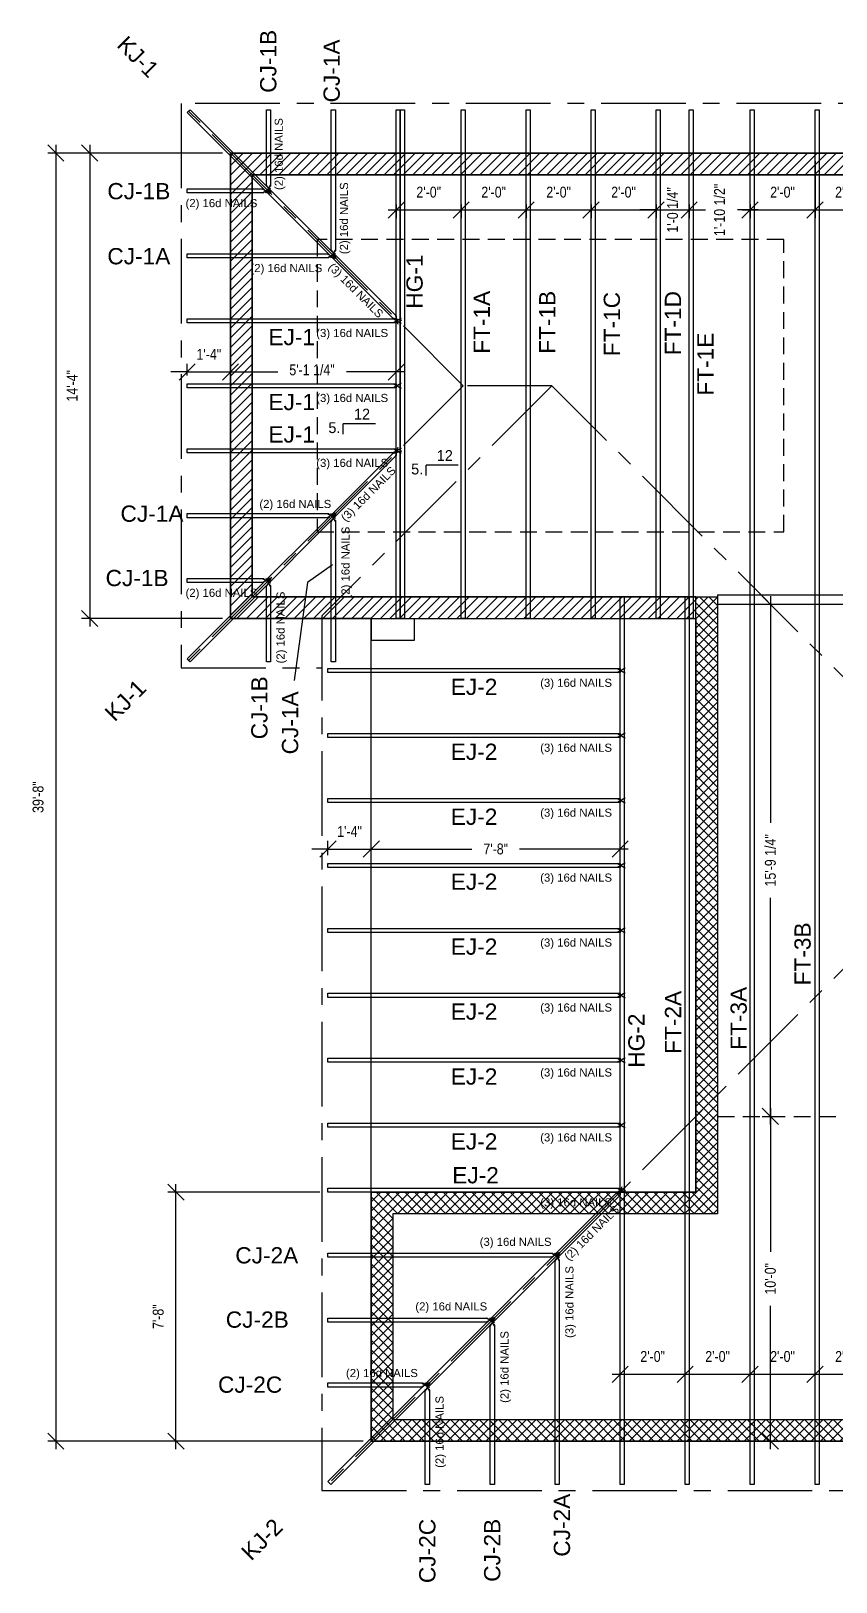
# Model space of a CAD drawing. Header units: inches. Extents: x -1321 to 2514, y -588 to 989.
# Drawn here: x 787 to 1085, y 415 to 989 of the extents above; entities that cross this region are included whole.
import ezdxf
from ezdxf.enums import TextEntityAlignment as Align

# ---------------------------------------------------------------- set-up
doc = ezdxf.new("R2010")
doc.units = ezdxf.units.IN
doc.header["$LTSCALE"] = 25
doc.header["$MEASUREMENT"] = 0
doc.linetypes.add('CENTER', pattern=[2, 1.25, -0.25, 0.25, -0.25])
doc.linetypes.add('HIDDEN', pattern=[0.375, 0.25, -0.125])
for name, color, linetype in [('1WDOOR', 3, 'Continuous'), ('1WEXTERIOR', 150, 'Continuous'), ('1WINTERIOR', 4, 'Continuous'), ('R_connectors', 150, 'Continuous'), ('R_connectors_text', 150, 'Continuous'), ('RDIM', 2, 'Continuous'), ('RMARK', 80, 'Continuous'), ('ROOF', 7, 'CENTER'), ('RTRUSS', 30, 'Continuous')]:
    doc.layers.add(name, color=color, linetype=linetype)
doc.styles.add('Dim', font='ARIALN.TTF')
doc.styles.add('Plane', font='arial.ttf')
doc.dimstyles.new('Clearspan', dxfattribs={"dimscale": 48, "dimtxt": 0.083333, "dimasz": 0.125, "dimexe": 0.0625, "dimexo": 0.0625, "dimgap": 0.09375, "dimtad": 1, "dimtoh": 1, "dimdec": 4, "dimzin": 3, "dimdsep": 46, "dimlunit": 4, "dimtxsty": 'Dim', "dimblk": 'OBLIQUE', "dimcen": 0.09375, "dimdle": 0.0625, "dimazin": 0, "dimtfac": 1, "dimtdec": 4, "dimtix": 1, "dimtmove": 2, "dimatfit": 3, "dimfxl": 1, "dimfrac": 2, "dimtolj": 1, "dimtzin": 3, "dimarcsym": 0})

# ---------------------------------------------------------------- blocks, each defined once
blk = doc.blocks.new('_OBLIQUE')
at = {"color": 0, "linetype": 'ByBlock'}
blk.add_line((-0.5, -0.5), (0.5, 0.5), dxfattribs=at)
blk = doc.blocks.new('*D214')
at = {"layer": 'RDIM', "color": 0, "lineweight": -2, "transparency": 16777216}
for p, q in [((808.99, 946.44), (808.99, 768.44)), ((858.01, 943.44), (805.99, 943.44)), ((858.01, 771.44), (805.99, 771.44))]:
    blk.add_line(p, q, dxfattribs=at)
at = {"layer": 'RDIM', "color": 0, "lineweight": -2, "transparency": 16777216, "xscale": 6, "yscale": 6, "zscale": 6}
for p, rotation in [((808.99, 943.44), 90), ((808.99, 771.44), 270)]:
    blk.add_blockref('_OBLIQUE', p, dxfattribs=dict(at, rotation=rotation))
at = {"layer": 'RDIM', "color": 0, "transparency": 16777216, "insert": (802.48, 857.44), "char_height": 4, "attachment_point": 5, "rotation": 90, "style": 'Dim'}
blk.add_mtext('\\A1;14\'-4"', dxfattribs=at)
blk = doc.blocks.new('hanger16dNAILS')
at = {"color": 0, "const_width": 0.5}
for points in [[(1.12, -0.75), (-1.91, 1)], [(1.12, 0.75), (-1.91, -1)]]:
    blk.add_lwpolyline(points, dxfattribs=at)
blk = doc.blocks.new('PitchIndicator')
at = {"color": 0, "const_width": 0.5}
for points in [[(0, 0), (0, 4)], [(0, 4), (12, 4)]]:
    blk.add_lwpolyline(points, dxfattribs=at)
at = {"color": 0}
blk.add_text('12', height=4, dxfattribs=at).set_placement((4, 5.5))
blk.add_attdef('PITCH', text='', height=4, dxfattribs=at).set_placement((-1, 0.5), align=Align.RIGHT)
blk = doc.blocks.new('*D242')
at = {"layer": 'RDIM', "color": 0, "lineweight": -2, "transparency": 16777216}
for p, q in [((840.87, 464.44), (840.87, 562.44)), ((894.01, 559.44), (837.87, 559.44)), ((910.01, 467.44), (837.87, 467.44))]:
    blk.add_line(p, q, dxfattribs=at)
at = {"layer": 'RDIM', "color": 0, "lineweight": -2, "transparency": 16777216, "xscale": 6, "yscale": 6, "zscale": 6}
for p, rotation in [((840.87, 559.44), 90), ((840.87, 467.44), 270)]:
    blk.add_blockref('_OBLIQUE', p, dxfattribs=dict(at, rotation=rotation))
at = {"layer": 'RDIM', "color": 0, "transparency": 16777216, "insert": (834.32, 513.44), "char_height": 4, "attachment_point": 5, "rotation": 90, "style": 'Dim'}
blk.add_mtext('\\A1;7\'-8"', dxfattribs=at)
blk = doc.blocks.new('*D243')
at = {"layer": 'RDIM', "color": 0, "lineweight": -2, "transparency": 16777216}
for p, q in [((796.46, 946.44), (796.46, 464.44)), ((858.01, 943.44), (793.46, 943.44)), ((910.01, 467.44), (793.46, 467.44))]:
    blk.add_line(p, q, dxfattribs=at)
at = {"layer": 'RDIM', "color": 0, "lineweight": -2, "transparency": 16777216, "xscale": 6, "yscale": 6, "zscale": 6}
for p, rotation in [((796.46, 943.44), 90), ((796.46, 467.44), 270)]:
    blk.add_blockref('_OBLIQUE', p, dxfattribs=dict(at, rotation=rotation))
at = {"layer": 'RDIM', "color": 0, "transparency": 16777216, "insert": (789.92, 705.44), "char_height": 4, "attachment_point": 5, "rotation": 90, "style": 'Dim'}
blk.add_mtext('\\A1;39\'-8"', dxfattribs=at)
blk = doc.blocks.new('*D244')
at = {"layer": 'RDIM', "color": 0, "lineweight": -2, "transparency": 16777216}
for p, q in [((1060.52, 590.44), (1060.52, 537.43)), ((1057.51, 587.44), (1063.52, 587.44)), ((1060.52, 464.44), (1060.52, 517.46)), ((1057.51, 467.44), (1063.52, 467.44))]:
    blk.add_line(p, q, dxfattribs=at)
at = {"layer": 'RDIM', "color": 0, "lineweight": -2, "transparency": 16777216, "xscale": 6, "yscale": 6, "zscale": 6}
for p, rotation in [((1060.52, 587.44), 90), ((1060.52, 467.44), 270)]:
    blk.add_blockref('_OBLIQUE', p, dxfattribs=dict(at, rotation=rotation))
at = {"layer": 'RDIM', "color": 0, "transparency": 16777216, "insert": (1060.52, 527.44), "char_height": 4, "attachment_point": 5, "rotation": 90, "style": 'Dim'}
blk.add_mtext('\\A1;10\'-0"', dxfattribs=at)
blk = doc.blocks.new('*D245')
at = {"layer": 'RDIM', "color": 0, "lineweight": -2, "transparency": 16777216}
for p, q in [((1060.52, 779.69), (1060.52, 695.88)), ((1057.51, 776.69), (1063.52, 776.69)), ((1060.52, 584.44), (1060.52, 668.26)), ((1057.51, 587.44), (1063.52, 587.44))]:
    blk.add_line(p, q, dxfattribs=at)
at = {"layer": 'RDIM', "color": 0, "lineweight": -2, "transparency": 16777216, "xscale": 6, "yscale": 6, "zscale": 6}
for p, rotation in [((1060.52, 776.69), 90), ((1060.52, 587.44), 270)]:
    blk.add_blockref('_OBLIQUE', p, dxfattribs=dict(at, rotation=rotation))
at = {"layer": 'RDIM', "color": 0, "transparency": 16777216, "insert": (1060.52, 682.07), "char_height": 4, "attachment_point": 5, "rotation": 90, "style": 'Dim'}
blk.add_mtext('\\A1;15\'-9 1/4"', dxfattribs=at)
blk = doc.blocks.new('*D283')
at = {"layer": 'RDIM', "color": 0, "lineweight": -2, "transparency": 16777216}
for p, q in [((897.01, 683.94), (897.01, 689.25)), ((913.01, 683.94), (913.01, 689.25)), ((897.01, 686.25), (891.01, 686.25)), ((897.01, 686.25), (913.01, 686.25)), ((913.01, 686.25), (919.01, 686.25))]:
    blk.add_line(p, q, dxfattribs=at)
at = {"layer": 'RDIM', "color": 0, "lineweight": -2, "transparency": 16777216, "xscale": 6, "yscale": 6, "zscale": 6}
blk.add_blockref('_OBLIQUE', (897.01, 686.25), dxfattribs=at)
at = {"layer": 'RDIM', "color": 0, "lineweight": -2, "transparency": 16777216, "xscale": 6, "yscale": 6, "zscale": 6, "rotation": 180}
blk.add_blockref('_OBLIQUE', (913.01, 686.25), dxfattribs=at)
at = {"layer": 'RDIM', "color": 0, "transparency": 16777216, "insert": (905.01, 692.76), "char_height": 4, "attachment_point": 5, "style": 'Dim'}
blk.add_mtext('\\A1;1\'-4"', dxfattribs=at)
blk = doc.blocks.new('*D284')
at = {"layer": 'RDIM', "color": 0, "lineweight": -2, "transparency": 16777216}
for p, q in [((913.01, 683.94), (913.01, 689.25)), ((1005.01, 683.94), (1005.01, 689.25)), ((910.01, 686.25), (950.16, 686.25)), ((1008.01, 686.25), (967.86, 686.25))]:
    blk.add_line(p, q, dxfattribs=at)
at = {"layer": 'RDIM', "color": 0, "lineweight": -2, "transparency": 16777216, "xscale": 6, "yscale": 6, "zscale": 6, "rotation": 180}
blk.add_blockref('_OBLIQUE', (913.01, 686.25), dxfattribs=at)
at = {"layer": 'RDIM', "color": 0, "lineweight": -2, "transparency": 16777216, "xscale": 6, "yscale": 6, "zscale": 6}
blk.add_blockref('_OBLIQUE', (1005.01, 686.25), dxfattribs=at)
at = {"layer": 'RDIM', "color": 0, "transparency": 16777216, "insert": (959.01, 686.25), "char_height": 4, "attachment_point": 5, "style": 'Dim'}
blk.add_mtext('\\A1;7\'-8"', dxfattribs=at)
blk = doc.blocks.new('*D285')
at = {"layer": 'RDIM', "color": 0, "lineweight": -2, "transparency": 16777216}
for p, q in [((1005.01, 470.44), (1005.01, 495.18)), ((1029.01, 470.44), (1029.01, 495.18)), ((1002.01, 492.18), (1032.01, 492.18))]:
    blk.add_line(p, q, dxfattribs=at)
at = {"layer": 'RDIM', "color": 0, "lineweight": -2, "transparency": 16777216, "xscale": 6, "yscale": 6, "zscale": 6, "rotation": 180}
blk.add_blockref('_OBLIQUE', (1005.01, 492.18), dxfattribs=at)
at = {"layer": 'RDIM', "color": 0, "lineweight": -2, "transparency": 16777216, "xscale": 6, "yscale": 6, "zscale": 6}
blk.add_blockref('_OBLIQUE', (1029.01, 492.18), dxfattribs=at)
at = {"layer": 'RDIM', "color": 0, "transparency": 16777216, "insert": (1017.01, 498.72), "char_height": 4, "attachment_point": 5, "style": 'Dim'}
blk.add_mtext('\\A1;2\'-0"', dxfattribs=at)
blk = doc.blocks.new('*D286')
at = {"layer": 'RDIM', "color": 0, "lineweight": -2, "transparency": 16777216}
for p, q in [((1029.01, 470.44), (1029.01, 495.18)), ((1053.01, 470.44), (1053.01, 495.18)), ((1026.01, 492.18), (1056.01, 492.18))]:
    blk.add_line(p, q, dxfattribs=at)
at = {"layer": 'RDIM', "color": 0, "lineweight": -2, "transparency": 16777216, "xscale": 6, "yscale": 6, "zscale": 6, "rotation": 180}
blk.add_blockref('_OBLIQUE', (1029.01, 492.18), dxfattribs=at)
at = {"layer": 'RDIM', "color": 0, "lineweight": -2, "transparency": 16777216, "xscale": 6, "yscale": 6, "zscale": 6}
blk.add_blockref('_OBLIQUE', (1053.01, 492.18), dxfattribs=at)
at = {"layer": 'RDIM', "color": 0, "transparency": 16777216, "insert": (1041.01, 498.72), "char_height": 4, "attachment_point": 5, "style": 'Dim'}
blk.add_mtext('\\A1;2\'-0"', dxfattribs=at)
blk = doc.blocks.new('*D287')
at = {"layer": 'RDIM', "color": 0, "lineweight": -2, "transparency": 16777216}
for p, q in [((1053.01, 470.44), (1053.01, 495.18)), ((1077.01, 470.44), (1077.01, 495.18)), ((1050.01, 492.18), (1080.01, 492.18))]:
    blk.add_line(p, q, dxfattribs=at)
at = {"layer": 'RDIM', "color": 0, "lineweight": -2, "transparency": 16777216, "xscale": 6, "yscale": 6, "zscale": 6, "rotation": 180}
blk.add_blockref('_OBLIQUE', (1053.01, 492.18), dxfattribs=at)
at = {"layer": 'RDIM', "color": 0, "lineweight": -2, "transparency": 16777216, "xscale": 6, "yscale": 6, "zscale": 6}
blk.add_blockref('_OBLIQUE', (1077.01, 492.18), dxfattribs=at)
at = {"layer": 'RDIM', "color": 0, "transparency": 16777216, "insert": (1065.01, 498.72), "char_height": 4, "attachment_point": 5, "style": 'Dim'}
blk.add_mtext('\\A1;2\'-0"', dxfattribs=at)
blk = doc.blocks.new('*D288')
at = {"layer": 'RDIM', "color": 0, "lineweight": -2, "transparency": 16777216}
for p, q in [((1077.01, 470.44), (1077.01, 495.18)), ((1101.01, 470.44), (1101.01, 495.18)), ((1074.01, 492.18), (1104.01, 492.18))]:
    blk.add_line(p, q, dxfattribs=at)
at = {"layer": 'RDIM', "color": 0, "lineweight": -2, "transparency": 16777216, "xscale": 6, "yscale": 6, "zscale": 6, "rotation": 180}
blk.add_blockref('_OBLIQUE', (1077.01, 492.18), dxfattribs=at)
at = {"layer": 'RDIM', "color": 0, "lineweight": -2, "transparency": 16777216, "xscale": 6, "yscale": 6, "zscale": 6}
blk.add_blockref('_OBLIQUE', (1101.01, 492.18), dxfattribs=at)
at = {"layer": 'RDIM', "color": 0, "transparency": 16777216, "insert": (1089.01, 498.72), "char_height": 4, "attachment_point": 5, "style": 'Dim'}
blk.add_mtext('\\A1;2\'-0"', dxfattribs=at)
blk = doc.blocks.new('*D316')
at = {"layer": 'RDIM', "color": 0, "lineweight": -2, "transparency": 16777216}
for p, q in [((845.01, 861.19), (845.01, 865.57)), ((861.01, 861.19), (861.01, 865.57)), ((845.01, 862.57), (839.01, 862.57)), ((845.01, 862.57), (861.01, 862.57)), ((861.01, 862.57), (867.01, 862.57))]:
    blk.add_line(p, q, dxfattribs=at)
at = {"layer": 'RDIM', "color": 0, "lineweight": -2, "transparency": 16777216, "xscale": 6, "yscale": 6, "zscale": 6}
blk.add_blockref('_OBLIQUE', (845.01, 862.57), dxfattribs=at)
at = {"layer": 'RDIM', "color": 0, "lineweight": -2, "transparency": 16777216, "xscale": 6, "yscale": 6, "zscale": 6, "rotation": 180}
blk.add_blockref('_OBLIQUE', (861.01, 862.57), dxfattribs=at)
at = {"layer": 'RDIM', "color": 0, "transparency": 16777216, "insert": (853.01, 869.08), "char_height": 4, "attachment_point": 5, "style": 'Dim'}
blk.add_mtext('\\A1;1\'-4"', dxfattribs=at)
blk = doc.blocks.new('*D317')
at = {"layer": 'RDIM', "color": 0, "lineweight": -2, "transparency": 16777216}
for p, q in [((861.01, 861.19), (861.01, 865.57)), ((922.26, 861.19), (922.26, 865.57)), ((858.01, 862.57), (878.45, 862.57)), ((925.26, 862.57), (903.82, 862.57))]:
    blk.add_line(p, q, dxfattribs=at)
at = {"layer": 'RDIM', "color": 0, "lineweight": -2, "transparency": 16777216, "xscale": 6, "yscale": 6, "zscale": 6, "rotation": 180}
blk.add_blockref('_OBLIQUE', (861.01, 862.57), dxfattribs=at)
at = {"layer": 'RDIM', "color": 0, "lineweight": -2, "transparency": 16777216, "xscale": 6, "yscale": 6, "zscale": 6}
blk.add_blockref('_OBLIQUE', (922.26, 862.57), dxfattribs=at)
at = {"layer": 'RDIM', "color": 0, "transparency": 16777216, "insert": (891.13, 863.3), "char_height": 4, "attachment_point": 5, "style": 'Dim'}
blk.add_mtext('\\A1;5\'-1 1/4"', dxfattribs=at)
blk = doc.blocks.new('*D318')
at = {"layer": 'RDIM', "color": 0, "lineweight": -2, "transparency": 16777216}
for p, q in [((922.26, 924.44), (922.26, 919.42)), ((946.26, 924.44), (946.26, 919.42)), ((919.26, 922.42), (949.26, 922.42))]:
    blk.add_line(p, q, dxfattribs=at)
at = {"layer": 'RDIM', "color": 0, "lineweight": -2, "transparency": 16777216, "xscale": 6, "yscale": 6, "zscale": 6, "rotation": 180}
blk.add_blockref('_OBLIQUE', (922.26, 922.42), dxfattribs=at)
at = {"layer": 'RDIM', "color": 0, "lineweight": -2, "transparency": 16777216, "xscale": 6, "yscale": 6, "zscale": 6}
blk.add_blockref('_OBLIQUE', (946.26, 922.42), dxfattribs=at)
at = {"layer": 'RDIM', "color": 0, "transparency": 16777216, "insert": (934.26, 928.97), "char_height": 4, "attachment_point": 5, "style": 'Dim'}
blk.add_mtext('\\A1;2\'-0"', dxfattribs=at)
blk = doc.blocks.new('*D319')
at = {"layer": 'RDIM', "color": 0, "lineweight": -2, "transparency": 16777216}
for p, q in [((946.26, 924.44), (946.26, 919.42)), ((970.26, 924.44), (970.26, 919.42)), ((943.26, 922.42), (973.26, 922.42))]:
    blk.add_line(p, q, dxfattribs=at)
at = {"layer": 'RDIM', "color": 0, "lineweight": -2, "transparency": 16777216, "xscale": 6, "yscale": 6, "zscale": 6, "rotation": 180}
blk.add_blockref('_OBLIQUE', (946.26, 922.42), dxfattribs=at)
at = {"layer": 'RDIM', "color": 0, "lineweight": -2, "transparency": 16777216, "xscale": 6, "yscale": 6, "zscale": 6}
blk.add_blockref('_OBLIQUE', (970.26, 922.42), dxfattribs=at)
at = {"layer": 'RDIM', "color": 0, "transparency": 16777216, "insert": (958.26, 928.97), "char_height": 4, "attachment_point": 5, "style": 'Dim'}
blk.add_mtext('\\A1;2\'-0"', dxfattribs=at)
blk = doc.blocks.new('*D320')
at = {"layer": 'RDIM', "color": 0, "lineweight": -2, "transparency": 16777216}
for p, q in [((970.26, 924.44), (970.26, 919.42)), ((994.26, 924.44), (994.26, 919.42)), ((967.26, 922.42), (997.26, 922.42))]:
    blk.add_line(p, q, dxfattribs=at)
at = {"layer": 'RDIM', "color": 0, "lineweight": -2, "transparency": 16777216, "xscale": 6, "yscale": 6, "zscale": 6, "rotation": 180}
blk.add_blockref('_OBLIQUE', (970.26, 922.42), dxfattribs=at)
at = {"layer": 'RDIM', "color": 0, "lineweight": -2, "transparency": 16777216, "xscale": 6, "yscale": 6, "zscale": 6}
blk.add_blockref('_OBLIQUE', (994.26, 922.42), dxfattribs=at)
at = {"layer": 'RDIM', "color": 0, "transparency": 16777216, "insert": (982.26, 928.97), "char_height": 4, "attachment_point": 5, "style": 'Dim'}
blk.add_mtext('\\A1;2\'-0"', dxfattribs=at)
blk = doc.blocks.new('*D321')
at = {"layer": 'RDIM', "color": 0, "lineweight": -2, "transparency": 16777216}
for p, q in [((994.26, 924.44), (994.26, 919.42)), ((1018.26, 924.44), (1018.26, 919.42)), ((991.26, 922.42), (1021.26, 922.42))]:
    blk.add_line(p, q, dxfattribs=at)
at = {"layer": 'RDIM', "color": 0, "lineweight": -2, "transparency": 16777216, "xscale": 6, "yscale": 6, "zscale": 6, "rotation": 180}
blk.add_blockref('_OBLIQUE', (994.26, 922.42), dxfattribs=at)
at = {"layer": 'RDIM', "color": 0, "lineweight": -2, "transparency": 16777216, "xscale": 6, "yscale": 6, "zscale": 6}
blk.add_blockref('_OBLIQUE', (1018.26, 922.42), dxfattribs=at)
at = {"layer": 'RDIM', "color": 0, "transparency": 16777216, "insert": (1006.26, 928.97), "char_height": 4, "attachment_point": 5, "style": 'Dim'}
blk.add_mtext('\\A1;2\'-0"', dxfattribs=at)
blk = doc.blocks.new('*D322')
at = {"layer": 'RDIM', "color": 0, "lineweight": -2, "transparency": 16777216}
for p, q in [((1018.26, 924.44), (1018.26, 919.42)), ((1030.51, 924.44), (1030.51, 919.42)), ((1018.26, 922.42), (1012.26, 922.42)), ((1018.26, 922.42), (1030.51, 922.42)), ((1030.51, 922.42), (1036.51, 922.42))]:
    blk.add_line(p, q, dxfattribs=at)
at = {"layer": 'RDIM', "color": 0, "lineweight": -2, "transparency": 16777216, "xscale": 6, "yscale": 6, "zscale": 6}
blk.add_blockref('_OBLIQUE', (1018.26, 922.42), dxfattribs=at)
at = {"layer": 'RDIM', "color": 0, "lineweight": -2, "transparency": 16777216, "xscale": 6, "yscale": 6, "zscale": 6, "rotation": 180}
blk.add_blockref('_OBLIQUE', (1030.51, 922.42), dxfattribs=at)
at = {"layer": 'RDIM', "color": 0, "transparency": 16777216, "insert": (1024.38, 922.42), "char_height": 4, "attachment_point": 5, "rotation": 90, "style": 'Dim'}
blk.add_mtext('\\A1;1\'-0 1/4"', dxfattribs=at)
blk = doc.blocks.new('*D323')
at = {"layer": 'RDIM', "color": 0, "lineweight": -2, "transparency": 16777216}
for p, q in [((1030.51, 924.44), (1030.51, 919.42)), ((1053.01, 924.44), (1053.01, 919.42)), ((1027.51, 922.42), (1035.19, 922.42)), ((1056.01, 922.42), (1048.32, 922.42))]:
    blk.add_line(p, q, dxfattribs=at)
at = {"layer": 'RDIM', "color": 0, "lineweight": -2, "transparency": 16777216, "xscale": 6, "yscale": 6, "zscale": 6, "rotation": 180}
blk.add_blockref('_OBLIQUE', (1030.51, 922.42), dxfattribs=at)
at = {"layer": 'RDIM', "color": 0, "lineweight": -2, "transparency": 16777216, "xscale": 6, "yscale": 6, "zscale": 6}
blk.add_blockref('_OBLIQUE', (1053.01, 922.42), dxfattribs=at)
at = {"layer": 'RDIM', "color": 0, "transparency": 16777216, "insert": (1041.76, 922.42), "char_height": 4, "attachment_point": 5, "rotation": 90, "style": 'Dim'}
blk.add_mtext('\\A1;1\'-10 1/2"', dxfattribs=at)
blk = doc.blocks.new('*D324')
at = {"layer": 'RDIM', "color": 0, "lineweight": -2, "transparency": 16777216}
for p, q in [((1077.01, 940.44), (1077.01, 919.42)), ((1053.01, 924.44), (1053.01, 919.42)), ((1050.01, 922.42), (1080.01, 922.42))]:
    blk.add_line(p, q, dxfattribs=at)
at = {"layer": 'RDIM', "color": 0, "lineweight": -2, "transparency": 16777216, "xscale": 6, "yscale": 6, "zscale": 6, "rotation": 180}
blk.add_blockref('_OBLIQUE', (1053.01, 922.42), dxfattribs=at)
at = {"layer": 'RDIM', "color": 0, "lineweight": -2, "transparency": 16777216, "xscale": 6, "yscale": 6, "zscale": 6}
blk.add_blockref('_OBLIQUE', (1077.01, 922.42), dxfattribs=at)
at = {"layer": 'RDIM', "color": 0, "transparency": 16777216, "insert": (1065.01, 928.97), "char_height": 4, "attachment_point": 5, "style": 'Dim'}
blk.add_mtext('\\A1;2\'-0"', dxfattribs=at)
blk = doc.blocks.new('*D325')
at = {"layer": 'RDIM', "color": 0, "lineweight": -2, "transparency": 16777216}
for p, q in [((1077.01, 940.44), (1077.01, 919.42)), ((1101.01, 940.44), (1101.01, 919.42)), ((1074.01, 922.42), (1104.01, 922.42))]:
    blk.add_line(p, q, dxfattribs=at)
at = {"layer": 'RDIM', "color": 0, "lineweight": -2, "transparency": 16777216, "xscale": 6, "yscale": 6, "zscale": 6, "rotation": 180}
blk.add_blockref('_OBLIQUE', (1077.01, 922.42), dxfattribs=at)
at = {"layer": 'RDIM', "color": 0, "lineweight": -2, "transparency": 16777216, "xscale": 6, "yscale": 6, "zscale": 6}
blk.add_blockref('_OBLIQUE', (1101.01, 922.42), dxfattribs=at)
at = {"layer": 'RDIM', "color": 0, "transparency": 16777216, "insert": (1089.01, 928.97), "char_height": 4, "attachment_point": 5, "style": 'Dim'}
blk.add_mtext('\\A1;2\'-0"', dxfattribs=at)

msp = doc.modelspace()

# ---------------------------------------------------------------- hatches: boundary and pattern name
at = {"layer": '1WDOOR'}
h = msp.add_hatch(dxfattribs=at)
h.set_pattern_fill('ANSI31', color=6, scale=20)
h.paths.add_polyline_path([(1832.50639, 711.44371), (1832.50639, 703.44371), (1865.00639, 703.44371), (1865.00639, 943.44371), (861.00639, 943.44371), (861.00639, 771.44371), (1033.00639, 771.44371), (1033.00639, 779.44371), (869.00639, 779.44371), (869.00639, 935.44371), (1857.00639, 935.44371), (1857.00639, 711.44371)])
h = msp.add_hatch(dxfattribs=at)
h.set_pattern_fill('ANSI37', color=1, scale=20)
h.paths.add_polyline_path([(1601.00639, 617.44371), (1601.00639, 625.44371), (1816.50639, 625.44371), (1816.50639, 467.44371), (913.00639, 467.44371), (913.00639, 559.44371), (1033.00639, 559.44371), (1033.00639, 779.44371), (1041.00639, 779.44371), (1041.00639, 551.44371), (921.00639, 551.44371), (921.00639, 475.44371), (1808.50639, 475.44371), (1808.50639, 617.44371)])

# ---------------------------------------------------------------- linework, layer by layer
at = {"layer": '1WDOOR', "color": 6}
msp.add_lwpolyline([(1832.50639, 711.44371), (1832.50639, 703.44371), (1865.00639, 703.44371), (1865.00639, 943.44371), (861.00639, 943.44371), (861.00639, 771.44371), (1033.00639, 771.44371), (1033.00639, 779.44371), (869.00639, 779.44371), (869.00639, 935.44371), (1857.00639, 935.44371), (1857.00639, 711.44371)], close=True, dxfattribs=at)
at = {"layer": '1WDOOR', "color": 1}
msp.add_lwpolyline([(1601.00639, 617.44371), (1601.00639, 625.44371), (1816.50639, 625.44371), (1816.50639, 467.44371), (913.00639, 467.44371), (913.00639, 559.44371), (1033.00639, 559.44371), (1033.00639, 779.44371), (1041.00639, 779.44371), (1041.00639, 551.44371), (921.00639, 551.44371), (921.00639, 475.44371), (1808.50639, 475.44371), (1808.50639, 617.44371)], close=True, dxfattribs=at)
at = {"layer": '1WEXTERIOR'}
for p, q in [((1865.00639, 943.44371), (861.00639, 943.44371)), ((861.00639, 943.44371), (861.00639, 771.44371)), ((869.00639, 935.44371), (869.00639, 779.44371)), ((1089.50639, 935.44371), (869.00639, 935.44371)), ((869.00639, 779.44371), (1041.00639, 779.44371)), ((1041.00639, 776.44371), (1041.00639, 551.44371)), ((861.00639, 771.44371), (913.00639, 771.44371)), ((913.00639, 771.44371), (913.00639, 763.44371)), ((929.00639, 763.44371), (929.00639, 771.44371)), ((929.00639, 771.44371), (1033.00639, 771.44371)), ((1033.00639, 771.44371), (1033.00639, 559.44371)), ((913.00639, 763.44371), (929.00639, 763.44371)), ((1033.00639, 559.44371), (913.00639, 559.44371)), ((913.00639, 559.44371), (913.00639, 467.44371)), ((921.00639, 551.44371), (921.00639, 475.44371)), ((1041.00639, 551.44371), (921.00639, 551.44371)), ((921.00639, 475.44371), (1397.75639, 475.44371)), ((913.00639, 467.44371), (1816.50639, 467.44371))]:
    msp.add_line(p, q, dxfattribs=at)
at = {"layer": '1WINTERIOR'}
for p, q in [((1041.00639, 780.19371), (1089.50639, 780.19371)), ((1041.00639, 780.19371), (1041.00639, 779.44371)), ((1041.00639, 776.69371), (1370.75639, 776.69371))]:
    msp.add_line(p, q, dxfattribs=at)
at = {"layer": '1WINTERIOR', "linetype": 'HIDDEN'}
msp.add_line((1041.00639, 587.44371), (1370.75639, 587.44371), dxfattribs=at)
at = {"layer": '1WINTERIOR'}
msp.add_lwpolyline([(913.00639, 467.44371), (913.00639, 771.44371), (861.00639, 771.44371), (861.00639, 943.44371), (1865.00639, 943.44371), (1865.00639, 703.44371), (1816.50639, 703.44371), (1816.50639, 467.44371)], close=True, dxfattribs=at)
at = {"layer": '1WINTERIOR', "linetype": 'HIDDEN'}
msp.add_lwpolyline([(893.00639, 803.44371), (1065.50639, 803.44371), (1065.50639, 911.44371), (893.00639, 911.44371)], close=True, dxfattribs=at)
at = {"layer": 'RDIM'}
for p, q in [((898.70801, 791.24639), (889.43458, 784.71688)), ((889.43458, 784.71688), (884.5871, 748.48859))]:
    msp.add_line(p, q, dxfattribs=at)
at = {"layer": 'ROOF'}
for p, q in [((947.00639, 857.44371), (842.75639, 961.69371)), ((1879.25639, 961.69371), (842.75639, 961.69371)), ((842.75639, 961.69371), (842.75639, 753.19371)), ((947.00639, 857.44371), (842.75639, 753.19371)), ((979.80639, 857.44371), (894.75639, 772.39371)), ((979.80639, 857.44371), (947.00639, 857.44371)), ((1141.40639, 695.84371), (979.80639, 857.44371)), ((894.75639, 772.39371), (894.75639, 449.19371)), ((842.75639, 753.19371), (894.75639, 753.19371)), ((1141.40639, 695.84371), (894.75639, 449.19371)), ((894.75639, 449.19371), (1834.75639, 449.19371))]:
    msp.add_line(p, q, dxfattribs=at)
at = {"layer": 'RTRUSS'}
for points in [[(846.06705, 959.44371), (922.25639, 883.25437), (922.25639, 882.19371), (921.19573, 882.19371), (845.00639, 958.38305)], [(875.75639, 959.44371), (875.75639, 931.25437), (875.00639, 930.50437), (874.25639, 931.25437), (874.25639, 959.44371)], [(899.75639, 959.44371), (899.75639, 907.25437), (899.00639, 906.50437), (898.25639, 907.25437), (898.25639, 959.44371)], [(922.25639, 771.44371), (922.25639, 959.44371), (925.25639, 959.44371), (925.25639, 771.44371)], [(922.25639, 771.44371), (922.25639, 959.44371), (923.75639, 959.44371), (923.75639, 771.44371)], [(923.75639, 771.44371), (923.75639, 959.44371), (925.25639, 959.44371), (925.25639, 771.44371)], [(946.25639, 771.44371), (946.25639, 959.44371), (947.75639, 959.44371), (947.75639, 771.44371)], [(971.75639, 959.44371), (971.75639, 771.44371), (970.25639, 771.44371), (970.25639, 959.44371)], [(994.25639, 771.44371), (994.25639, 959.44371), (995.75639, 959.44371), (995.75639, 771.44371)], [(1018.25639, 771.44371), (1018.25639, 959.44371), (1019.75639, 959.44371), (1019.75639, 771.44371)], [(1030.50639, 771.44371), (1030.50639, 959.44371), (1032.00639, 959.44371), (1032.00639, 771.44371)], [(1053.00639, 451.44371), (1053.00639, 959.44371), (1054.50639, 959.44371), (1054.50639, 451.44371)], [(1077.00639, 451.44371), (1077.00639, 959.44371), (1078.50639, 959.44371), (1078.50639, 451.44371)], [(845.00639, 930.19371), (873.19573, 930.19371), (873.94573, 929.44371), (873.19573, 928.69371), (845.00639, 928.69371)], [(845.00639, 906.19371), (897.19573, 906.19371), (897.94573, 905.44371), (897.19573, 904.69371), (845.00639, 904.69371)], [(845.00639, 882.19371), (922.25639, 882.19371), (922.25639, 880.69371), (845.00639, 880.69371)], [(845.00639, 858.19371), (922.25639, 858.19371), (922.25639, 856.69371), (845.00639, 856.69371)], [(845.00639, 834.19371), (922.25639, 834.19371), (922.25639, 832.69371), (845.00639, 832.69371)], [(845.00639, 756.50437), (921.19573, 832.69371), (922.25639, 832.69371), (922.25639, 831.63305), (846.06705, 755.44371)], [(845.00639, 810.19371), (897.19573, 810.19371), (897.94573, 809.44371), (897.19573, 808.69371), (845.00639, 808.69371)], [(898.25639, 755.44371), (898.25639, 807.63305), (899.00639, 808.38305), (899.75639, 807.63305), (899.75639, 755.44371)], [(845.00639, 786.19371), (873.19573, 786.19371), (873.94573, 785.44371), (873.19573, 784.69371), (845.00639, 784.69371)], [(874.25639, 755.44371), (874.25639, 783.63305), (875.00639, 784.38305), (875.75639, 783.63305), (875.75639, 755.44371)], [(1005.00639, 451.44371), (1005.00639, 779.44371), (1006.50639, 779.44371), (1006.50639, 451.44371)], [(1029.00639, 451.44371), (1029.00639, 779.44371), (1030.50639, 779.44371), (1030.50639, 451.44371)], [(897.00639, 752.94371), (1005.00639, 752.94371), (1005.00639, 751.44371), (897.00639, 751.44371)], [(897.00639, 728.94371), (1005.00639, 728.94371), (1005.00639, 727.44371), (897.00639, 727.44371)], [(897.00639, 704.94371), (1005.00639, 704.94371), (1005.00639, 703.44371), (897.00639, 703.44371)], [(897.00639, 680.94371), (1005.00639, 680.94371), (1005.00639, 679.44371), (897.00639, 679.44371)], [(897.00639, 656.94371), (1005.00639, 656.94371), (1005.00639, 655.44371), (897.00639, 655.44371)], [(897.00639, 632.94371), (1005.00639, 632.94371), (1005.00639, 631.44371), (897.00639, 631.44371)], [(897.00639, 608.94371), (1005.00639, 608.94371), (1005.00639, 607.44371), (897.00639, 607.44371)], [(897.00639, 584.94371), (1005.00639, 584.94371), (1005.00639, 583.44371), (897.00639, 583.44371)], [(897.00639, 560.94371), (1005.00639, 560.94371), (1005.00639, 559.44371), (897.00639, 559.44371)], [(897.00639, 452.50437), (1003.94573, 559.44371), (1005.00639, 559.44371), (1005.00639, 558.38305), (898.06705, 451.44371)], [(897.00639, 536.94371), (979.94573, 536.94371), (980.69573, 536.19371), (979.94573, 535.44371), (897.00639, 535.44371)], [(981.00639, 451.44371), (981.00639, 534.38305), (981.75639, 535.13305), (982.50639, 534.38305), (982.50639, 451.44371)], [(897.00639, 512.94371), (955.94573, 512.94371), (956.69573, 512.19371), (955.94573, 511.44371), (897.00639, 511.44371)], [(957.00639, 451.44371), (957.00639, 510.38305), (957.75639, 511.13305), (958.50639, 510.38305), (958.50639, 451.44371)], [(897.00639, 488.94371), (931.94573, 488.94371), (932.69573, 488.19371), (931.94573, 487.44371), (897.00639, 487.44371)], [(933.00639, 451.44371), (933.00639, 486.38305), (933.75639, 487.13305), (934.50639, 486.38305), (934.50639, 451.44371)]]:
    msp.add_lwpolyline(points, close=True, dxfattribs=at)

# ---------------------------------------------------------------- block references
at = {"layer": 'R_connectors', "color": 150}
for p, rotation in [((873.94573, 929.44371), 179.9999999999998), ((875.00639, 930.50437), 90), ((897.94573, 905.44371), 180.0000000000001), ((899.00639, 906.50437), 89.9999999999999), ((922.25639, 881.44371), 179.9999999999999), ((922.25639, 857.44371), 179.9999999999999), ((922.25639, 833.44371), 180), ((897.94573, 809.44371), 180), ((899.00639, 808.38305), 270), ((873.94573, 785.44371), 180), ((875.00639, 784.38305), 270), ((1005.00639, 752.19371), 180), ((1005.00639, 728.19371), 180), ((1005.00639, 704.19371), 180), ((1005.00639, 680.19371), 180), ((1005.00639, 656.19371), 180), ((1005.00639, 632.19371), 180), ((1005.00639, 608.19371), 180), ((1005.00639, 584.19371), 180), ((1005.00639, 559.44371), 225), ((1005.00639, 560.19371), 180), ((980.69573, 536.19371), 180), ((981.75639, 535.13305), 269.9999999999999), ((956.69573, 512.19371), 180), ((957.75639, 511.13305), 269.9999999999999), ((932.69573, 488.19371), 180), ((933.75639, 487.13305), 270)]:
    msp.add_blockref('hanger16dNAILS', p, dxfattribs=dict(at, rotation=rotation))
at = {"layer": 'R_connectors', "color": 1}
for p, rotation in [((922.25639, 882.19371), 135), ((922.25639, 832.69371), 225)]:
    msp.add_blockref('hanger16dNAILS', p, dxfattribs=dict(at, rotation=rotation))
at = {"layer": 'RDIM'}
for p in [(902.63681, 839.45943), (933.2338, 824.16744)]:
    msp.add_blockref('PitchIndicator', p, dxfattribs=at).add_auto_attribs({'PITCH': '5.'})

# ---------------------------------------------------------------- texts
at = {"layer": 'R_connectors_text', "color": 150, "style": 'Plane'}
for p in [(881.23004, 929.78922), (905.33587, 906.06893)]:
    msp.add_text('(2) 16d NAILS', height=3, rotation=90, dxfattribs=at).set_placement(p, align=Align.BOTTOM_LEFT)
for s, rotation, p in [('(2) 16d NAILS', 360, (870.94573, 926.44371)), ('(3) 16d NAILS', 360, (919.25639, 878.44371)), ('(3) 16d NAILS', 360, (919.25639, 854.44371)), ('(2) 16d NAILS', 90, (902.00639, 805.38305)), ('(2) 16d NAILS', 90, (878.00639, 781.38305)), ('(2) 16d NAILS', 45, (1002.77224, 554.82919)), ('(3) 16d NAILS', 90, (984.75639, 532.13305)), ('(2) 16d NAILS', 90, (960.75639, 508.13305)), ('(2) 16d NAILS', 90, (936.75639, 484.13305))]:
    msp.add_text(s, height=3, rotation=rotation, dxfattribs=at).set_placement(p, align=Align.TOP_RIGHT)
for s, p in [('(2) 16d NAILS', (894.94573, 902.44371)), ('(3) 16d NAILS', (919.25639, 830.44371)), ('(2) 16d NAILS', (898.23257, 815.27028)), ('(2) 16d NAILS', (870.94573, 782.44371)), ('(3) 16d NAILS', (1002.00639, 749.19371)), ('(3) 16d NAILS', (1002.00639, 725.19371)), ('(3) 16d NAILS', (1002.00639, 701.19371)), ('(3) 16d NAILS', (1002.00639, 677.19371)), ('(3) 16d NAILS', (1002.00639, 653.19371)), ('(3) 16d NAILS', (1002.00639, 629.19371)), ('(3) 16d NAILS', (1002.00639, 605.19371)), ('(3) 16d NAILS', (1002.00639, 581.19371)), ('(3) 16d NAILS', (1002.00639, 557.19371)), ('(3) 16d NAILS', (979.65634, 542.61164)), ('(2) 16d NAILS', (955.86522, 518.73686)), ('(2) 16d NAILS', (930.24608, 494.13108))]:
    msp.add_text(s, height=3, dxfattribs=at).set_placement(p, align=Align.TOP_RIGHT)
at = {"layer": 'R_connectors_text', "color": 1, "style": 'Plane'}
for rotation, p in [(315, (896.91142, 901.02071)), (45, (903.58043, 807.03111))]:
    msp.add_text('(3) 16d NAILS', height=3, rotation=rotation, dxfattribs=at).set_placement(p)
at = {"layer": 'RMARK', "color": 2, "style": 'Plane'}
for s, rotation, p in [('KJ-1', 315, (826.8691, 979.00212)), ('CJ-1B', 90, (874.96367, 977.33029)), ('CJ-1A', 90, (898.38364, 973.77768)), ('HG-1', 90, (929.01323, 895.92555)), ('FT-1A', 90, (953.86201, 880.89479)), ('FT-1B', 90, (978.05687, 880.89479)), ('FT-1C', 90, (1001.92478, 880.24128)), ('FT-1D', 90, (1024.48485, 880.56804)), ('FT-1E', 90, (1036.50639, 865.44371)), ('KJ-1', 45, (822.18457, 741.18766)), ('CJ-1B', 90, (871.6814, 738.43767)), ('CJ-1A', 90, (883.02302, 732.86417)), ('FT-3B', 90, (1072.3973, 647.50809)), ('FT-2A', 90, (1024.54743, 622.19819)), ('FT-3A', 90, (1048.7948, 623.69336)), ('HG-2', 90, (1011.00639, 615.44371)), ('CJ-2A', 90, (983.48945, 436.38778)), ('KJ-2', 45, (872.61317, 431.15989)), ('CJ-2C', 90, (933.7368, 426.8556)), ('CJ-2B', 90, (957.71087, 427.11323))]:
    msp.add_text(s, height=6, rotation=rotation, dxfattribs=at).set_placement(p, align=Align.MIDDLE_CENTER)
for s, p in [('CJ-1B', (827.13863, 929.36079)), ('CJ-1A', (827.13863, 905.3177)), ('EJ-1', (883.63139, 875.44371)), ('EJ-1', (883.63139, 851.44371)), ('EJ-1', (883.63139, 839.44371)), ('CJ-1A', (831.99614, 810.1818)), ('CJ-1B', (826.48784, 786.40067)), ('EJ-2', (951.00639, 746.19371)), ('EJ-2', (951.00639, 722.19371)), ('EJ-2', (951.00639, 698.19371)), ('EJ-2', (951.00639, 674.19371)), ('EJ-2', (951.00639, 650.19371)), ('EJ-2', (951.00639, 626.19371)), ('EJ-2', (951.00639, 602.19371)), ('EJ-2', (951.00639, 578.19371)), ('EJ-2', (951.54915, 565.717)), ('CJ-2A', (874.41978, 536.11559)), ('CJ-2B', (870.90985, 512.36138)), ('CJ-2C', (868.26857, 488.32619))]:
    msp.add_text(s, height=6, dxfattribs=at).set_placement(p, align=Align.MIDDLE_CENTER)

# ---------------------------------------------------------------- dimensions: what is measured, and where the dimension line sits
at = {"layer": 'RDIM'}
for base, p1, p2, picture, middle in [((796.46237, 467.44371), (861.00639, 943.44371, 112.25), (913.00639, 467.44371), '*D243', (789.92007, 705.44371)), ((808.99294, 771.44371), (861.00639, 943.44371, 112.25), (861.00639, 771.44371), '*D214', (802.48476, 857.44371)), ((840.86556, 559.44371), (913.00639, 467.44371, 120.25), (897.00639, 559.44371), '*D242', (834.32326, 513.44371))]:
    dim = msp.add_linear_dim(base=base, p1=p1, p2=p2, angle=90, dimstyle='Clearspan', dxfattribs=at)
    dim.commit()
    dim.dimension.update_dxf_attribs({"geometry": picture, "text_midpoint": middle})
for base, p1, p2, picture, middle in [((1077.00639, 922.42462), (1053.00639, 927.44371, 112), (1077.00639, 943.44371, 112), '*D324', (1065.00639, 928.96691)), ((1101.00639, 922.42462), (1077.00639, 943.44371, 112), (1101.00639, 943.44371, 112), '*D325', (1089.00639, 928.96691)), ((946.25639, 922.42462), (922.25639, 927.44371, 112), (946.25639, 927.44371, 112), '*D318', (934.25639, 928.96691)), ((970.25639, 922.42462), (946.25639, 927.44371, 112), (970.25639, 927.44371, 112), '*D319', (958.25639, 928.96691)), ((994.25639, 922.42462), (970.25639, 927.44371, 112), (994.25639, 927.44371, 112), '*D320', (982.25639, 928.96691)), ((1018.25639, 922.42462), (994.25639, 927.44371, 112), (1018.25639, 927.44371, 112), '*D321', (1006.25639, 928.96691)), ((861.00639, 862.57025), (845.00639, 858.19371), (861.00639, 858.19371), '*D316', (853.00639, 869.07843)), ((913.00639, 686.25197), (897.00639, 680.94371), (913.00639, 680.94371), '*D283', (905.00639, 692.76016)), ((1029.00639, 492.18267), (1005.00639, 467.44371, 120), (1029.00639, 467.44371, 120), '*D285', (1017.00639, 498.72496)), ((1053.00639, 492.18267), (1029.00639, 467.44371, 120), (1053.00639, 467.44371, 120), '*D286', (1041.00639, 498.72496)), ((1077.00639, 492.18267), (1053.00639, 467.44371, 120), (1077.00639, 467.44371, 120), '*D287', (1065.00639, 498.72496)), ((1101.00639, 492.18267), (1077.00639, 467.44371, 120), (1101.00639, 467.44371, 120), '*D288', (1089.00639, 498.72496))]:
    dim = msp.add_linear_dim(base=base, p1=p1, p2=p2, dimstyle='Clearspan', dxfattribs=at)
    dim.commit()
    dim.dimension.update_dxf_attribs({"geometry": picture, "text_midpoint": middle})
for base, p1, p2, picture, middle in [((1030.50639, 922.42462), (1018.25639, 927.44371, 112), (1030.50639, 927.44371, 112), '*D322', (1024.38139, 922.42462)), ((1053.00639, 922.42462), (1030.50639, 927.44371, 112), (1053.00639, 927.44371, 112), '*D323', (1041.75639, 922.42462))]:
    dim = msp.add_linear_dim(base=base, p1=p1, p2=p2, dimstyle='Clearspan', dxfattribs=at)
    dim.commit()
    dim.dimension.update_dxf_attribs({"geometry": picture, "text_midpoint": middle, "text_rotation": 90})
for base, p1, p2, picture, middle in [((922.25639, 862.57025), (861.00639, 858.19371), (922.25639, 858.19371), '*D317', (891.13479, 863.29624)), ((1005.00639, 686.25197), (913.00639, 680.94371), (1005.00639, 680.94371), '*D284', (959.00639, 686.25197))]:
    dim = msp.add_linear_dim(base=base, p1=p1, p2=p2, dimstyle='Clearspan', dxfattribs=at)
    dim.commit()
    dim.dimension.update_dxf_attribs({"geometry": picture, "text_midpoint": middle, "dimtype": 160})
for base, p1, p2, picture, middle in [((1060.52074, 776.69371), (1054.50639, 587.44371, 120), (1054.50639, 776.69371), '*D245', (1060.52074, 682.06871)), ((1060.52074, 587.44371), (1054.50639, 467.44371), (1054.50639, 587.44371, 120), '*D244', (1060.52074, 527.44371))]:
    dim = msp.add_linear_dim(base=base, p1=p1, p2=p2, angle=90, dimstyle='Clearspan', dxfattribs=at)
    dim.commit()
    dim.dimension.update_dxf_attribs({"geometry": picture, "text_midpoint": middle, "dimtype": 160})

doc.saveas('drawing.dxf')
